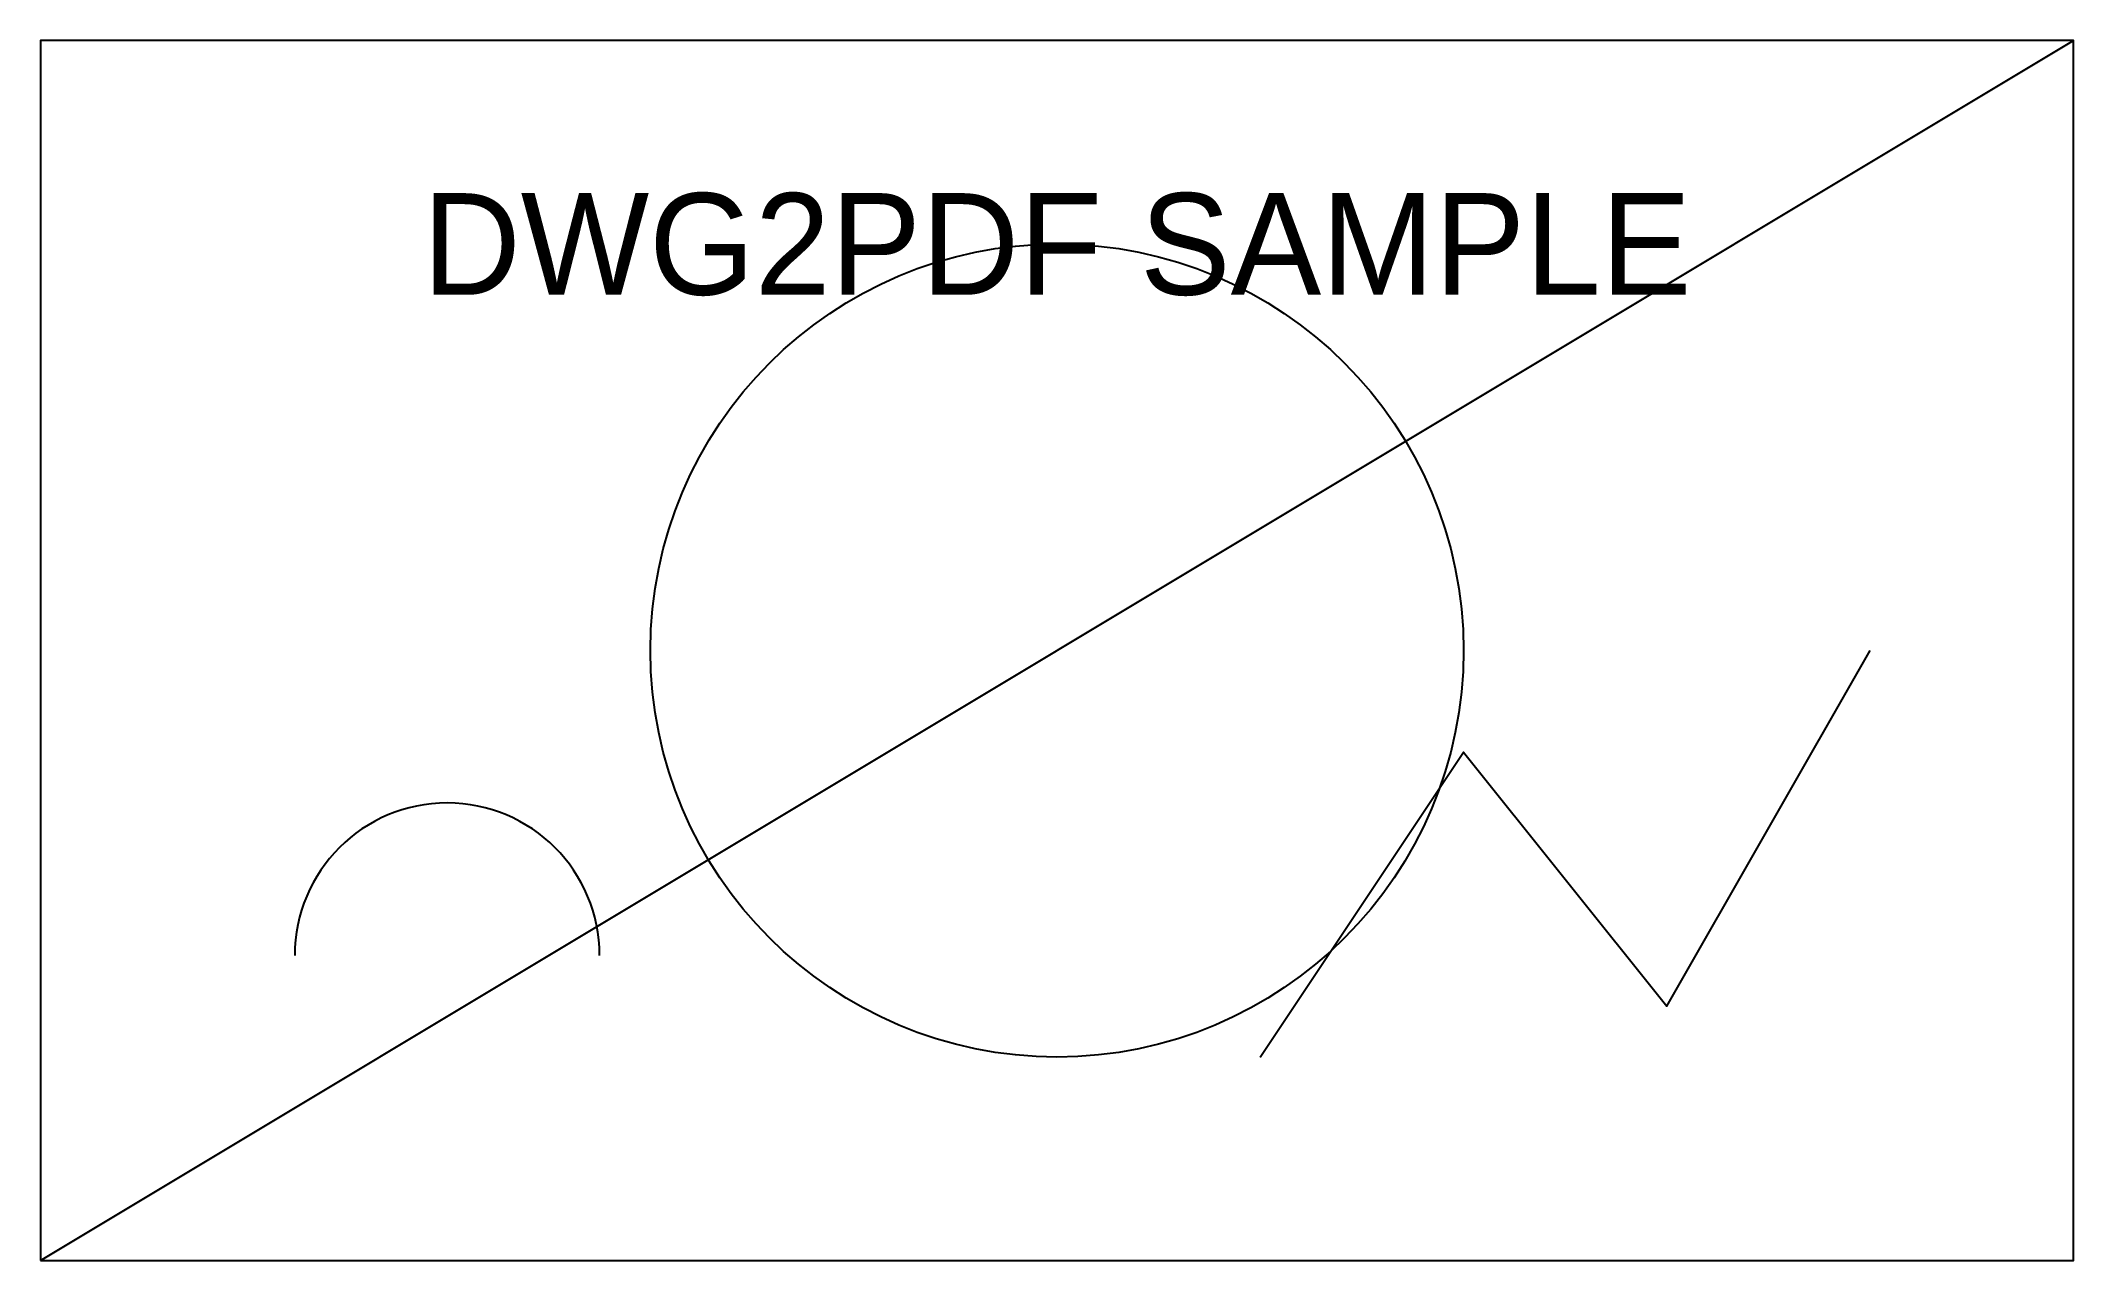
# Model space of a CAD drawing. Header units: millimetres. Extents: x 0 to 200, y 0 to 120.
import ezdxf
from ezdxf.enums import TextEntityAlignment as Align

# ---------------------------------------------------------------- set-up
doc = ezdxf.new("R2010")
doc.units = ezdxf.units.MM

msp = doc.modelspace()

# ---------------------------------------------------------------- linework, layer by layer
at = {"color": 1}
msp.add_line((0, 0), (200, 120), dxfattribs=at)
at = {"color": 7}
msp.add_lwpolyline([(0, 0), (200, 0), (200, 120), (0, 120)], close=True, dxfattribs=at)
at = {"color": 2}
msp.add_lwpolyline([(120, 20), (140, 50), (160, 25), (180, 60)], dxfattribs=at)
at = {"color": 5}
msp.add_circle((100, 60), 40, dxfattribs=at)
at = {"color": 3}
msp.add_arc((40, 30), 15, 0, 180, dxfattribs=at)

# ---------------------------------------------------------------- texts
at = {"color": 7}
msp.add_text('DWG2PDF SAMPLE', height=10, dxfattribs=at).set_placement((100, 100), align=Align.MIDDLE_CENTER)

doc.saveas('drawing.dxf')
